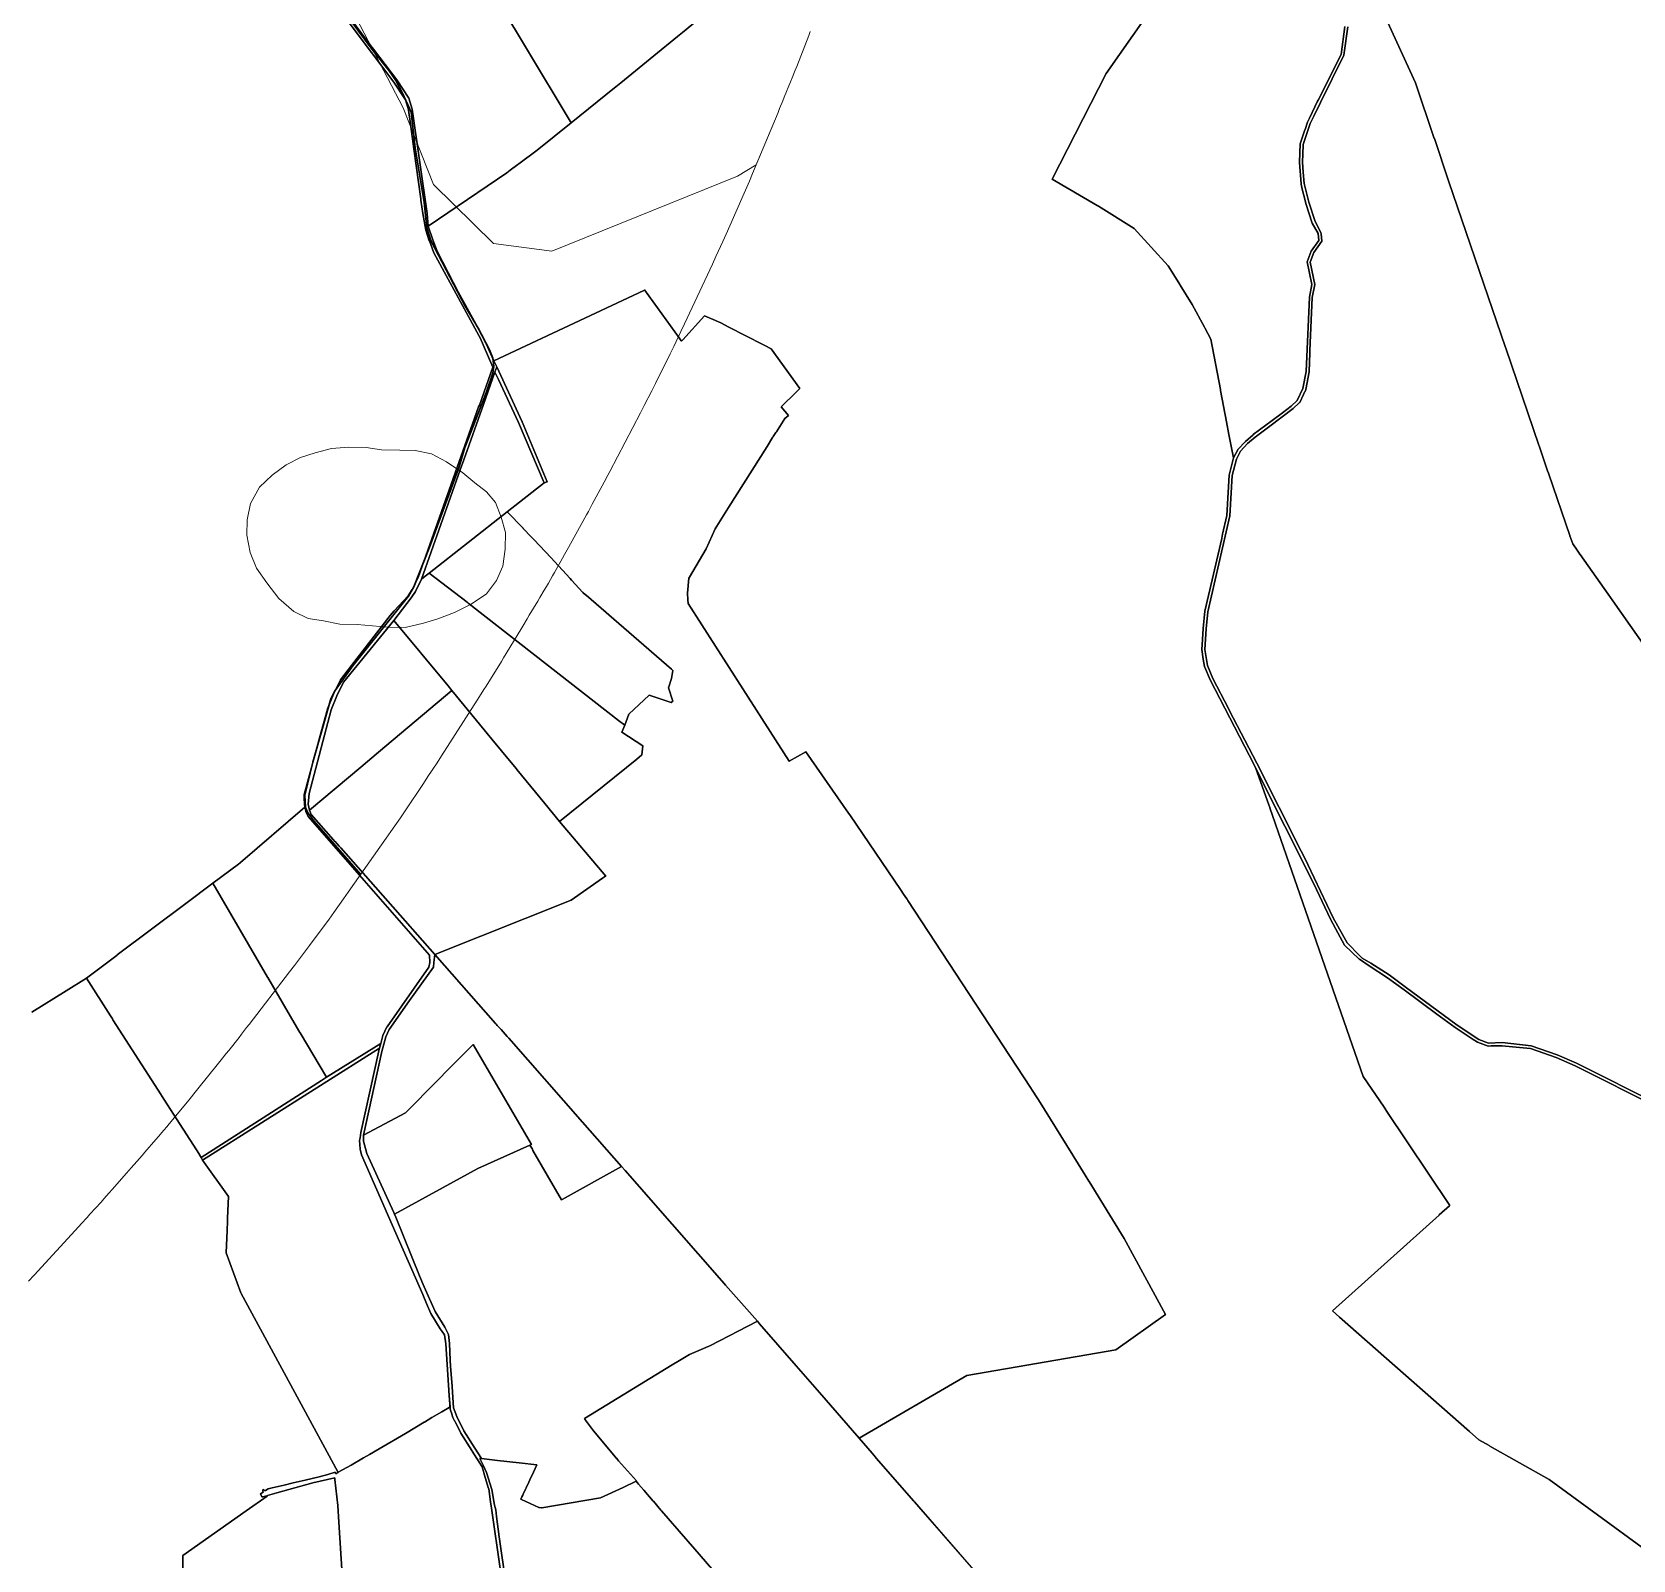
# Model space of a CAD drawing. Header units: metres. Extents: x 3 to 1005126, y 39 to 4383651.
# Drawn here: x 488272 to 490385, y 4358525 to 4360541 of the extents above; entities that cross this region are included whole.
import ezdxf

# ---------------------------------------------------------------- set-up
doc = ezdxf.new("R2010")
doc.units = ezdxf.units.M
doc.header["$MEASUREMENT"] = 0
doc.layers.add('50', color=7, linetype='Continuous', lineweight=9, true_color=0xc9f2cf)
doc.layers.add('Habitats_5_km_Cala_Blava', color=7, linetype='Continuous', lineweight=9, true_color=0xe7f7d0)
doc.layers.add('Carreteras_5_km_Cala_Blava', color=2, linetype='Continuous', lineweight=30)
doc.layers.add('TM_Llucmajor', color=7, linetype='Continuous')

msp = doc.modelspace()

# ---------------------------------------------------------------- linework, layer by layer
at = {"layer": '50'}
msp.add_lwpolyline([(489299, 4360541.9), (489297, 4360536.8), (489281.1, 4360496), (489279.1, 4360491), (489275, 4360480.8), (489273, 4360475.7), (489264.8, 4360455.4), (489262.7, 4360450.4), (489258.6, 4360440.3), (489256.5, 4360435.2), (489223, 4360354.7), (489218.7, 4360344.7), (489210.1, 4360324.6), (489205.8, 4360314.6), (489188.1, 4360274.7), (489183.7, 4360264.8), (489174.6, 4360245), (489170, 4360235.1), (489133, 4360156.1), (489128.4, 4360146.2), (489118.9, 4360126.6), (489114.1, 4360116.8), (489094.7, 4360077.7), (489089.8, 4360068), (489079.9, 4360048.6), (489074.9, 4360038.9), (489034.5, 4359961.6), (489032, 4359956.8), (489026.9, 4359947.2), (489024.3, 4359942.4), (489014, 4359923.2), (489011.4, 4359918.4), (489006.3, 4359908.9), (489003.6, 4359904.1), (488982.6, 4359866), (488980, 4359861.3), (488974.7, 4359851.8), (488972.1, 4359847.1), (488961.4, 4359828.3), (488958.8, 4359823.6), (488953.5, 4359814.3), (488950.9, 4359809.8), (488948, 4359804.9), (488942.4, 4359795.3), (488939.6, 4359790.5), (488928.3, 4359771.7), (488925.5, 4359766.9), (488919.9, 4359757.5), (488917, 4359752.8), (488894.3, 4359715.5), (488891.4, 4359710.8), (488885.7, 4359701.5), (488882.8, 4359696.9), (488871.2, 4359678.3), (488868.3, 4359673.7), (488862.4, 4359664.5), (488859.5, 4359659.9), (488812.5, 4359586.4), (488806.6, 4359577.2), (488794.6, 4359559), (488788.6, 4359549.9), (488764.3, 4359513.7), (488758.2, 4359504.7), (488745.8, 4359486.7), (488739.6, 4359477.8), (488689.4, 4359406.4), (488683.1, 4359397.5), (488670.4, 4359379.8), (488664, 4359371), (488638.1, 4359335.9), (488631.6, 4359327.2), (488618.5, 4359309.7), (488611.9, 4359301.1), (488558.6, 4359232), (488555.3, 4359227.7), (488548.6, 4359219.1), (488545.3, 4359214.8), (488531.8, 4359197.7), (488528.4, 4359193.5), (488521.6, 4359185), (488518.2, 4359180.7), (488490.9, 4359146.8), (488487.5, 4359142.6), (488480.7, 4359134.2), (488477.3, 4359130), (488463.5, 4359113.3), (488460.1, 4359109.2), (488453.2, 4359100.9), (488449.8, 4359096.9), (488446.2, 4359092.6), (488439, 4359084.2), (488435.4, 4359080), (488421.1, 4359063.3), (488417.5, 4359059.2), (488410.3, 4359050.9), (488403, 4359042.6), (488396.9, 4359035.8), (488377.8, 4359014), (488374.1, 4359009.9), (488366.9, 4359001.7), (488363.2, 4358997.6), (488348.6, 4358981.4), (488344.9, 4358977.3), (488337.6, 4358969.3), (488333.9, 4358965.2), (488274.9, 4358901), (488267.4, 4358893.1)], dxfattribs=at)
at = {"layer": 'Carreteras_5_km_Cala_Blava'}
msp.add_line((488880.1, 4360110.9, 64.2), (488881.3, 4360100.2, 64.3), dxfattribs=at)
for points in [[(488610.6, 4360659.2, 65.2), (488619.2, 4360640.8, 65.1), (488662.7, 4360596.8, 64.9), (488720.9, 4360518.1, 65), (488743.4, 4360490.2, 65.2), (488752.2, 4360477.5, 65.3), (488761, 4360460.8, 65.6), (488772.2, 4360435.4, 66), (488777.6, 4360388.5, 66.3), (488789.4, 4360316.6, 66.3), (488793.3, 4360282.8, 65.9), (488798.2, 4360266.2, 65.5), (488843.7, 4360179.6, 63.7), (488860.8, 4360150.7, 63.8), (488875.9, 4360121.9, 64.1), (488880.1, 4360110.9, 64.2)], [(488881.3, 4360100.2, 64.3), (488880.2, 4360091.4, 64.5), (488871.5, 4360065.2, 65), (488843.4, 4359993, 66), (488835.6, 4359967.6, 66.3), (488796.8, 4359861.7, 66.8), (488775.8, 4359809.4, 66.8), (488769.1, 4359796.9, 66.6), (488695.4, 4359705, 65.6), (488672.2, 4359672.6, 65.1), (488666.5, 4359661.6, 64.9), (488642.5, 4359577.9, 63.7), (488632.3, 4359534.3, 63.8), (488633.1, 4359518.1, 63.8), (488636.1, 4359510.9, 63.9), (488644.3, 4359500, 63.8), (488705.8, 4359429.7, 62)]]:
    msp.add_polyline3d(points, dxfattribs=at)
at = {"layer": 'Habitats_5_km_Cala_Blava'}
msp.add_lwpolyline([(489299, 4360541.9), (489297, 4360536.8), (489281.1, 4360496), (489279.1, 4360491), (489275, 4360480.8), (489273, 4360475.7), (489264.8, 4360455.4), (489262.7, 4360450.4), (489258.6, 4360440.3), (489256.5, 4360435.2), (489227.8, 4360366.3), (489203, 4360351.3), (488958, 4360252.3), (488881, 4360262.3), (488802, 4360340.3), (488762, 4360441.3), (488695, 4360569.3)], dxfattribs=at)
msp.add_lwpolyline([(488856.6, 4359946.6), (488871.6, 4359934.8), (488883.9, 4359920.5), (488891, 4359901.3), (488896.9, 4359880.8), (488896.3, 4359859.2), (488893.2, 4359836.4), (488885.1, 4359817.5), (488872, 4359800), (488851.4, 4359786.5), (488829.6, 4359775.6), (488807.8, 4359767.2), (488788.6, 4359761.3), (488764.4, 4359755.5), (488741.5, 4359756), (488721.3, 4359757.8), (488701, 4359759.5), (488678.2, 4359760.1), (488656.7, 4359764.4), (488636.5, 4359767.4), (488617.7, 4359776.8), (488597.8, 4359793.8), (488581.9, 4359814.5), (488568.4, 4359833.9), (488560, 4359854.4), (488555.5, 4359877.4), (488556, 4359897.8), (488560.3, 4359919.3), (488572.3, 4359940.6), (488589.2, 4359956.8), (488607.3, 4359970.3), (488626.5, 4359980), (488645.7, 4359985.9), (488667.4, 4359991.8), (488690.3, 4359993.8), (488713.1, 4359993.2), (488733.4, 4359990.2), (488757.5, 4359989.6), (488777.7, 4359989.2), (488799.2, 4359984.8), (488819.2, 4359974.2), (488840.5, 4359959.7)], close=True, dxfattribs=at)
at = {"layer": 'TM_Llucmajor', "linetype": 'Continuous', "flags": 128}
for points in [[(488823.6, 4360687.8), (488718.9, 4360861.9), (488748.1, 4360868.8), (488883.1, 4360917.9), (488924.7, 4360931.8), (489150.3, 4360556.8), (489130.3, 4360540.6), (489123.8, 4360535.3), (489092.5, 4360509.8), (489049, 4360474.4), (489042.6, 4360469.2), (489040.6, 4360467.6), (488983.6, 4360421.6), (488923.4, 4360521.8), (488893.5, 4360571.5), (488878.3, 4360596.8), (488823.6, 4360687.8)], [(488883.9, 4359233.2), (488803.5, 4359324.4), (488983.6, 4359395.7), (489025.1, 4359424.9), (489027.6, 4359426.6), (489029.1, 4359427.7), (488968.3, 4359499.7), (489070.2, 4359582.1), (489076.8, 4359587.5), (489078.2, 4359599.6), (489050.4, 4359617.4), (489054.4, 4359626.6), (489059.6, 4359641.4), (489086.6, 4359666.2), (489115.6, 4359656.8), (489117.7, 4359658.4), (489112, 4359675.9), (489115.8, 4359688.4), (489117.9, 4359698.8), (489115.9, 4359700.6), (489003.3, 4359798.1), (489002.4, 4359798.9), (488999, 4359801.8), (488984.1, 4359818.1), (488982.1, 4359820.3), (488956.8, 4359848.2), (488934.5, 4359871.4), (488934, 4359872), (488929.5, 4359876.6), (488929.1, 4359877.1), (488922, 4359884.3), (488920.4, 4359886.1), (488920, 4359886.5), (488899.2, 4359908.1), (488948.1, 4359946.4), (488951.8, 4359947.8), (488918.7, 4360027.2), (488885.5, 4360099.6), (488881.7, 4360107.5), (489079.3, 4360200.5), (489080.4, 4360201.1), (489125.9, 4360137.9), (489128.9, 4360133.9), (489129.2, 4360133.4), (489130.7, 4360135), (489159.5, 4360166.9), (489165.5, 4360164.3), (489167.7, 4360163.3), (489180.9, 4360157.5), (489191.7, 4360152), (489236.6, 4360129), (489238, 4360128.3), (489247.4, 4360123.5), (489285.4, 4360071), (489280.9, 4360066.6), (489260.7, 4360047), (489270.5, 4360035.3), (489265.3, 4360031.2), (489254.3, 4360013.9), (489253.9, 4360013.3), (489253.5, 4360012.8), (489250.1, 4360007.5), (489249.7, 4360006.9), (489249.4, 4360006.4), (489242, 4359994.5), (489191.2, 4359913.8), (489173.7, 4359885.9), (489161.6, 4359859.6), (489139.5, 4359821.9), (489138.8, 4359820.7), (489136.9, 4359801), (489137.5, 4359792.1), (489137.8, 4359787.4), (489209.9, 4359674.9), (489271.3, 4359579.3), (489293.4, 4359591.5), (489349.6, 4359510.5), (489351.1, 4359508.3), (489419.1, 4359408.7), (489419.9, 4359407.5), (489421.4, 4359405.2), (489425.1, 4359399.6), (489426.7, 4359397.2), (489427.7, 4359395.6), (489589.6, 4359148.5), (489590.4, 4359147.3), (489590.9, 4359146.6), (489599.3, 4359133.8), (489600.1, 4359132.5), (489645.4, 4359059.5), (489646, 4359058.4), (489646.8, 4359057.2), (489661.6, 4359033.2), (489666.7, 4359025), (489666.9, 4359024.7), (489713.4, 4358949.6), (489768, 4358849.2), (489702.4, 4358802.4), (489505.7, 4358768.9), (489363.4, 4358686), (489311.1, 4358746.1), (489280.3, 4358781.4), (489231.9, 4358837), (489229.2, 4358840.2), (489187.3, 4358887.9), (489185.6, 4358889.9), (489116.6, 4358968.5), (489054.7, 4359039), (489050, 4359044.4), (488998.5, 4359103), (488901.2, 4359213.7), (488899.1, 4359216), (488891.1, 4359225.1), (488886.1, 4359230.7), (488884.6, 4359232.4), (488883.9, 4359233.2)], [(488786, 4359819.4), (488837.2, 4359963.5), (488842, 4359977), (488867.8, 4360049.8), (488883, 4360092.5), (488887.6, 4360082.9), (488914.2, 4360026.3), (488948.1, 4359946.4), (488899.2, 4359908.1), (488796.3, 4359827.5), (488790.8, 4359823.2), (488786, 4359819.4)], [(488887.6, 4360082.9), (488883, 4360092.5), (488885.5, 4360099.6), (488918.7, 4360027.2), (488951.8, 4359947.8), (488948.1, 4359946.4), (488914.2, 4360026.3), (488887.6, 4360082.9)], [(488846.1, 4359789), (488796.3, 4359827.5), (488899.2, 4359908.1), (488920, 4359886.5), (488920.4, 4359886.1), (488922, 4359884.3), (488929.1, 4359877.1), (488929.5, 4359876.6), (488934, 4359872), (488934.5, 4359871.4), (488956.8, 4359848.2), (488982.1, 4359820.3), (488984.1, 4359818.1), (488999, 4359801.8), (489002.4, 4359798.9), (489003.3, 4359798.1), (489115.9, 4359700.6), (489117.9, 4359698.8), (489115.8, 4359688.4), (489112, 4359675.9), (489117.7, 4359658.4), (489115.6, 4359656.8), (489086.6, 4359666.2), (489059.6, 4359641.4), (489054.4, 4359626.6), (489046.2, 4359633.1), (488853.4, 4359783.3), (488853.1, 4359783.5), (488852.8, 4359783.7), (488847.6, 4359787.8), (488847.3, 4359788.1), (488846.1, 4359789)], [(488821.1, 4359678.6), (488749.4, 4359765.1), (488772.6, 4359794.6), (488778.1, 4359803.2), (488786, 4359819.4), (488790.8, 4359823.2), (488796.3, 4359827.5), (488846.1, 4359789), (488847.3, 4359788.1), (488847.6, 4359787.8), (488852.8, 4359783.7), (488853.1, 4359783.5), (488853.4, 4359783.3), (489046.2, 4359633.1), (489054.4, 4359626.6), (489050.4, 4359617.4), (489078.2, 4359599.6), (489076.8, 4359587.5), (489070.2, 4359582.1), (488968.3, 4359499.7), (488948.8, 4359523.4), (488911.8, 4359568.4), (488911.2, 4359569.1), (488904.4, 4359577.4), (488878.8, 4359608.5), (488826.2, 4359672.4), (488826.1, 4359672.6), (488821.1, 4359678.6)], [(488638.2, 4359514.5), (488636.6, 4359522.5), (488638, 4359536.8), (488666.8, 4359646.9), (488674.2, 4359665.5), (488683.2, 4359683.4), (488749.4, 4359765.1), (488821.1, 4359678.6), (488826.1, 4359672.6), (488826.2, 4359672.4), (488729.4, 4359591.1), (488706.1, 4359571.5), (488638.2, 4359514.5)], [(488640.6, 4359508.9), (488638.2, 4359514.5), (488706.1, 4359571.5), (488729.4, 4359591.1), (488826.2, 4359672.4), (488878.8, 4359608.5), (488904.4, 4359577.4), (488911.2, 4359569.1), (488911.8, 4359568.4), (488948.8, 4359523.4), (488968.3, 4359499.7), (489029.1, 4359427.7), (489027.6, 4359426.6), (489025.1, 4359424.9), (488983.6, 4359395.7), (488803.5, 4359324.4), (488679.6, 4359464.8), (488677.5, 4359467.1), (488677.3, 4359467.3), (488674.6, 4359470.4), (488674.4, 4359470.6), (488672.1, 4359473.2), (488671.9, 4359473.4), (488669.7, 4359475.9), (488640.6, 4359508.9)], [(488583, 4359294.2), (488510.9, 4359418.4), (488544.4, 4359443.3), (488546.6, 4359445), (488547.1, 4359445.4), (488632.1, 4359518.5), (488633.3, 4359513.1), (488633.4, 4359513), (488636.3, 4359506.2), (488796.8, 4359323.4), (488797.1, 4359313.8), (488795.7, 4359307.6), (488795.7, 4359307.5), (488740.6, 4359228.9), (488740.5, 4359228.8), (488735.1, 4359217.4), (488735, 4359217.1), (488732.2, 4359206.7), (488660.8, 4359162.3), (488626, 4359220.7), (488625.7, 4359221.2), (488621.1, 4359228.7), (488620.9, 4359228.9), (488583.3, 4359293.7), (488583, 4359294.2)], [(488375.6, 4359243.3), (488343.9, 4359292.8), (488384.4, 4359323.5), (488384.6, 4359323.6), (488474.9, 4359391.4), (488510.9, 4359418.4), (488583, 4359294.2), (488583.3, 4359293.7), (488620.9, 4359228.9), (488621.1, 4359228.7), (488625.7, 4359221.2), (488626, 4359220.7), (488660.8, 4359162.3), (488653.9, 4359157.9), (488495.3, 4359056.4), (488493, 4359060), (488492.9, 4359060.1), (488458.6, 4359113.7), (488442.8, 4359138.3), (488442.4, 4359138.9), (488442.4, 4359139), (488378.9, 4359238), (488378.3, 4359239.1), (488378.2, 4359239.2), (488375.6, 4359243.3)], [(488709.3, 4359085.7), (488733.9, 4359196.3), (488738.9, 4359215.6), (488743.6, 4359225.4), (488770.4, 4359263.3), (488801.8, 4359307.6), (488802.3, 4359313.5), (488803.5, 4359324.4), (488883.9, 4359233.2), (488884.6, 4359232.4), (488886.1, 4359230.7), (488891.1, 4359225.1), (488899.1, 4359216), (488901.2, 4359213.7), (488998.5, 4359103), (489050, 4359044.4), (488971.6, 4359000.8), (488970.6, 4359000.3), (488933, 4359065.7), (488932.3, 4359067.2), (488929, 4359072.4), (488931.4, 4359073.5), (488854.2, 4359205.5), (488830.1, 4359181.2), (488828.9, 4359180), (488772.1, 4359122.3), (488765, 4359115.1), (488709.3, 4359085.7)], [(488496.9, 4359052.7), (488495.3, 4359056.4), (488653.9, 4359157.9), (488660.8, 4359162.3), (488732.2, 4359206.7), (488730.7, 4359200.7), (488496.9, 4359052.7)], [(488822.4, 4358726.4), (488812.7, 4358720.8), (488799.8, 4358713.1), (488790.2, 4358707.1), (488789.7, 4358707), (488764.8, 4358692.3), (488730.3, 4358672.1), (488717.3, 4358664.5), (488709.4, 4358659.9), (488693.3, 4358650.4), (488676.2, 4358641), (488675.9, 4358641.5), (488675.7, 4358641.8), (488548.2, 4358876.7), (488547.8, 4358877.8), (488528.2, 4358930.7), (488529.4, 4358960.1), (488529.9, 4358972.2), (488530, 4358972.9), (488530.1, 4358976.1), (488531.3, 4359005), (488496.9, 4359052.7), (488730.7, 4359200.7), (488729.8, 4359197.4), (488729.7, 4359197.2), (488706, 4359089.5), (488704.9, 4359082.1), (488704.4, 4359078.6), (488704.7, 4359073.4), (488705.1, 4359067.4), (488706.8, 4359059.8), (488747.3, 4358967.7), (488787.8, 4358875.6), (488792.8, 4358863.9), (488798.5, 4358850.3), (488810.8, 4358830.5), (488813.2, 4358826.8), (488816.2, 4358822.2), (488818.3, 4358810.3), (488822.5, 4358742.1), (488823.8, 4358727.3), (488822.4, 4358726.4)], [(488709.4, 4359077.7), (488709.3, 4359085.7), (488765, 4359115.1), (488772.1, 4359122.3), (488828.9, 4359180), (488830.1, 4359181.2), (488854.2, 4359205.5), (488931.4, 4359073.5), (488929, 4359072.4), (488860.3, 4359041.9), (488750.6, 4358981.4), (488749.4, 4358983.9), (488713.7, 4359061.8), (488712, 4359068.2), (488709.4, 4359077.7)], [(489069.1, 4358629.4), (489052.1, 4358621), (489022.3, 4358607.2), (488944.9, 4358594.2), (488944.6, 4358594.2), (488941.2, 4358594.6), (488940.9, 4358594.7), (488918, 4358605.1), (488917.1, 4358605.5), (488918.5, 4358608.5), (488919.7, 4358610.9), (488920.2, 4358612.2), (488927.7, 4358628.1), (488930.4, 4358634), (488931.9, 4358637.2), (488933.7, 4358641.2), (488938.2, 4358650.9), (488914.9, 4358653.5), (488886.4, 4358656.6), (488865.1, 4358659), (488856.5, 4358672.7), (488842.1, 4358695.6), (488832.7, 4358714.7), (488828.4, 4358726), (488826.3, 4358753.9), (488826.3, 4358754.8), (488824.4, 4358780.6), (488823.7, 4358789.1), (488823, 4358810.8), (488821.6, 4358822.9), (488816.9, 4358832.6), (488804, 4358853.2), (488791.2, 4358881.6), (488786.7, 4358892.7), (488786.2, 4358893.9), (488783.6, 4358900.3), (488752.3, 4358977.6), (488750.6, 4358981.4), (488860.3, 4359041.9), (488929, 4359072.4), (488932.3, 4359067.2), (488933, 4359065.7), (488970.6, 4359000.3), (488971.6, 4359000.8), (489050, 4359044.4), (489054.7, 4359039), (489116.6, 4358968.5), (489185.6, 4358889.9), (489187.3, 4358887.9), (489229.2, 4358840.2), (489166.6, 4358807.9), (489164.1, 4358806.9), (489139.9, 4358796.6), (489126.4, 4358788.4), (489116.9, 4358782.6), (489001.1, 4358711.9), (489002.1, 4358710.5), (489002.6, 4358709.8), (489011.5, 4358697.5), (489012.8, 4358695.8), (489042.1, 4358660.8), (489042.2, 4358660.7), (489043.7, 4358659), (489044.5, 4358658), (489044.6, 4358657.9), (489046.1, 4358656.2), (489069.7, 4358629.6), (489069.1, 4358629.4)]]:
    msp.add_lwpolyline(points, close=True, dxfattribs=at)
for points in [[(489774.5, 4360608.1), (489689.5, 4360486.7), (489618.3, 4360347.3), (489677.7, 4360312.5), (489678.2, 4360312.2), (489678.9, 4360311.9), (489679.3, 4360311.6), (489726.6, 4360281.9), (489771.1, 4360233), (489774.2, 4360228.1), (489786.6, 4360208.1), (489787, 4360207.5), (489803, 4360181.8), (489819.3, 4360151.7), (489819.7, 4360151), (489827.8, 4360136.2), (489840.2, 4360069.5), (489840.5, 4360068.3), (489848.1, 4360027.1), (489851.5, 4360010.3), (489857.7, 4359979.3), (489851.6, 4359956.7), (489848.6, 4359903.4), (489843.1, 4359878.7), (489842, 4359873.4), (489841.9, 4359873.1), (489819.7, 4359777), (489817.5, 4359754.4), (489816.5, 4359739.9), (489815.6, 4359726.6), (489817.7, 4359713.8), (489819.3, 4359704.4), (489826.8, 4359686.8), (489884.6, 4359574.6), (489887.1, 4359569.6), (489904.1, 4359521.7), (489905.4, 4359518.1), (489905.6, 4359517.7), (490028.7, 4359163.4), (490056.1, 4359122.6), (490058.3, 4359119.4), (490058.9, 4359118.4), (490142.9, 4358993), (490142.6, 4358992.7), (490129.1, 4358980.6), (490128.7, 4358980.2), (489988, 4358854.1), (489997.6, 4358845.7), (490169, 4358694.7), (490181.2, 4358683.9), (490194.8, 4358676.2), (490195.9, 4358675.6), (490274, 4358631.7), (490401.5, 4358538.1)], [(490004.4, 4360548.8), (489999.4, 4360511.8), (489999.4, 4360511.7), (489969.1, 4360451.4), (489968.5, 4360450.3), (489957.7, 4360427.5), (489955.2, 4360422.2), (489952, 4360412.9), (489951.8, 4360412.5), (489945.4, 4360393.8), (489944.4, 4360369.7), (489944.4, 4360369.4), (489946.6, 4360340.9), (489946.6, 4360340.8), (489948.3, 4360334.1), (489950, 4360327.3), (489953, 4360315.4), (489953.1, 4360315.1), (489961.3, 4360289.3), (489969.2, 4360275.5), (489969.2, 4360275.4), (489970, 4360266.2), (489959.9, 4360252.1), (489954.6, 4360238.1), (489960.9, 4360208.1), (489957.6, 4360191.4), (489957.6, 4360191.3), (489953.2, 4360093.4), (489949.1, 4360070.9), (489941.6, 4360055.1), (489933.6, 4360047.9), (489933.5, 4360047.7), (489922.1, 4360039.1), (489908.4, 4360028.9), (489883.6, 4360010.2), (489883.4, 4360010), (489873.2, 4360001.2), (489863.6, 4359990.9), (489863.5, 4359990.9), (489857.7, 4359979.3), (489851.5, 4360010.3), (489848.1, 4360027.1), (489840.5, 4360068.3), (489840.2, 4360069.5), (489827.8, 4360136.2), (489819.7, 4360151), (489819.3, 4360151.7), (489803, 4360181.8), (489787, 4360207.5), (489786.6, 4360208.1), (489774.2, 4360228.1), (489771.1, 4360233), (489726.6, 4360281.9), (489679.3, 4360311.6), (489678.9, 4360311.9), (489678.2, 4360312.2), (489677.7, 4360312.5), (489677.7, 4360312.5), (489618.3, 4360347.3), (489689.5, 4360486.7), (489774.5, 4360608.1)], [(488662.4, 4360591.1), (488749.5, 4360475.1), (488765, 4360451.9), (488765.1, 4360451.8), (488765.2, 4360451.2), (488765.5, 4360450.4), (488768.9, 4360438.5), (488768.9, 4360438.4), (488771.4, 4360420.1), (488771.8, 4360416.9), (488776, 4360387.2), (488785.1, 4360321.4), (488785.3, 4360319.7), (488787.8, 4360301.8), (488791.6, 4360280.1), (488796.3, 4360266), (488796.4, 4360265.9), (488802.2, 4360250), (488864.3, 4360136.2), (488865.4, 4360133.6), (488865.6, 4360133.2), (488867.5, 4360128.8), (488880.2, 4360099.3), (488862.4, 4360049.2), (488861.4, 4360046.6), (488781.5, 4359821.4), (488781.5, 4359821.4), (488773.8, 4359805.7), (488773.8, 4359805.7), (488768.5, 4359797.5), (488750.2, 4359777.5), (488744.6, 4359771.4), (488716.2, 4359734.6), (488689.4, 4359699.7), (488679.2, 4359686.5), (488669.8, 4359667.7), (488662, 4359648.2), (488662, 4359648.1), (488653.8, 4359618), (488631.2, 4359535.1), (488631.3, 4359530.9), (488631.5, 4359522.3), (488632.1, 4359518.5), (488547.1, 4359445.4), (488546.6, 4359445), (488544.4, 4359443.3), (488510.9, 4359418.4), (488474.9, 4359391.4), (488384.6, 4359323.6), (488384.4, 4359323.5), (488343.9, 4359292.8), (488317.2, 4359276.1), (488271.9, 4359247.9)], [(488902.1, 4358428.4), (488878.3, 4358593.5), (488877.1, 4358602.1), (488874.7, 4358619.2), (488874.6, 4358619.7), (488870.1, 4358634), (488865.9, 4358648.1), (488853, 4358669), (488852.4, 4358669.9), (488838.1, 4358692.4), (488837.9, 4358692.7), (488832.5, 4358703.4), (488827.5, 4358713.3), (488826.2, 4358717.5), (488826, 4358718), (488824.5, 4358723.1), (488824, 4358724.5), (488824, 4358724.8), (488822.5, 4358742.1), (488818.3, 4358810.3), (488816.2, 4358822.2), (488813.2, 4358826.8), (488810.8, 4358830.5), (488798.5, 4358850.3), (488792.8, 4358863.9), (488787.8, 4358875.6), (488747.3, 4358967.7), (488706.8, 4359059.8), (488705.1, 4359067.4), (488704.7, 4359073.4), (488704.4, 4359078.6), (488704.9, 4359082.1), (488706, 4359089.5), (488729.7, 4359197.2), (488729.8, 4359197.4), (488730.7, 4359200.7), (488732.2, 4359206.7), (488735, 4359217.1), (488735.1, 4359217.4), (488740.5, 4359228.8), (488740.6, 4359228.9), (488795.7, 4359307.5), (488795.7, 4359307.6), (488797.1, 4359313.8), (488796.8, 4359323.4), (488636.3, 4359506.2), (488633.4, 4359513), (488633.3, 4359513.1), (488632.1, 4359518.5), (488631.5, 4359522.3), (488631.3, 4359530.9), (488631.2, 4359535.1), (488653.8, 4359618), (488662, 4359648.1), (488662, 4359648.2), (488669.8, 4359667.7), (488679.2, 4359686.5), (488689.4, 4359699.7), (488716.2, 4359734.6), (488744.6, 4359771.4), (488750.2, 4359777.5), (488768.5, 4359797.5), (488773.8, 4359805.7), (488773.8, 4359805.7), (488781.5, 4359821.4), (488781.5, 4359821.4), (488861.4, 4360046.6), (488862.4, 4360049.2), (488880.2, 4360099.3), (488867.5, 4360128.8), (488865.6, 4360133.2), (488865.4, 4360133.6), (488864.3, 4360136.2), (488802.2, 4360250), (488796.4, 4360265.9), (488796.3, 4360266), (488791.6, 4360280.1), (488787.8, 4360301.8), (488785.3, 4360319.7), (488785.1, 4360321.4), (488776, 4360387.2), (488771.8, 4360416.9), (488771.4, 4360420.1), (488768.9, 4360438.4), (488768.9, 4360438.5), (488765.5, 4360450.4), (488765.2, 4360451.2), (488765.1, 4360451.8), (488765, 4360451.9), (488749.5, 4360475.1), (488662.4, 4360591.1)], [(490046.4, 4360586.9), (490097.7, 4360474.3), (490122.5, 4360401), (490122.6, 4360400.7), (490141.3, 4360345.2), (490141.4, 4360344.8), (490216.6, 4360125), (490216.7, 4360124.7), (490216.8, 4360124.4), (490260.6, 4359996.1), (490260.8, 4359995.5), (490272.5, 4359961.1), (490272.6, 4359960.8), (490273.6, 4359957.9), (490301.4, 4359876.9), (490301.4, 4359876.7), (490305.3, 4359866.1), (490311.2, 4359857.5), (490314.6, 4359852.6), (490315.1, 4359852), (490351.9, 4359799.5), (490357.9, 4359791), (490423.4, 4359697.7)], [(490423.4, 4359697.7), (490357.9, 4359791), (490351.9, 4359799.5), (490315.1, 4359852), (490314.6, 4359852.6), (490311.2, 4359857.5), (490305.3, 4359866.1), (490301.4, 4359876.7), (490301.4, 4359876.9), (490273.6, 4359957.9), (490272.6, 4359960.8), (490272.5, 4359961.1), (490260.8, 4359995.5), (490260.6, 4359996.1), (490216.8, 4360124.4), (490216.7, 4360124.7), (490216.6, 4360125), (490141.4, 4360344.8), (490141.3, 4360345.2), (490122.6, 4360400.7), (490122.5, 4360401), (490097.7, 4360474.3), (490046.4, 4360586.9)], [(488681.9, 4360573.1), (488719.4, 4360523), (488722.6, 4360518.7), (488753.5, 4360478.1), (488769.4, 4360454), (488773.7, 4360439.7), (488793.5, 4360301.8), (488794.9, 4360285), (488801.1, 4360267.1), (488806.7, 4360252), (488828.2, 4360210.5), (488833.6, 4360200.2), (488834.5, 4360198.6), (488867.5, 4360138.8), (488881.7, 4360107.5), (488885.5, 4360099.6), (488883, 4360092.5), (488867.8, 4360049.8), (488842, 4359977), (488837.2, 4359963.5), (488786, 4359819.4), (488778.1, 4359803.2), (488772.6, 4359794.6), (488749.4, 4359765.1), (488683.2, 4359683.4), (488674.2, 4359665.5), (488666.8, 4359646.9), (488638, 4359536.8), (488636.6, 4359522.5), (488638.2, 4359514.5), (488640.6, 4359508.9), (488669.7, 4359475.9), (488671.9, 4359473.4), (488672.1, 4359473.2), (488674.4, 4359470.6), (488674.6, 4359470.4), (488677.3, 4359467.3), (488677.5, 4359467.1), (488679.6, 4359464.8), (488803.5, 4359324.4), (488802.3, 4359313.5), (488801.8, 4359307.6), (488770.4, 4359263.3), (488743.6, 4359225.4), (488738.9, 4359215.6), (488733.9, 4359196.3), (488709.3, 4359085.7), (488709.4, 4359077.7), (488712, 4359068.2), (488713.7, 4359061.8), (488749.4, 4358983.9), (488750.6, 4358981.4), (488752.3, 4358977.6), (488783.6, 4358900.3), (488786.2, 4358893.9), (488786.7, 4358892.7), (488791.2, 4358881.6), (488804, 4358853.2), (488816.9, 4358832.6), (488821.6, 4358822.9), (488823, 4358810.8), (488823.7, 4358789.1), (488824.4, 4358780.6), (488826.3, 4358754.8), (488826.3, 4358753.9), (488828.4, 4358726), (488832.7, 4358714.7), (488842.1, 4358695.6), (488856.5, 4358672.7), (488865.1, 4358659), (488863.1, 4358659.2), (488867.6, 4358650.6), (488871.6, 4358640.7), (488878.7, 4358618.4), (488882.5, 4358597.5), (488884, 4358591.4), (488885.1, 4358582.6), (488888.7, 4358555.9), (488891.9, 4358531.4), (488895.8, 4358504.3)], [(488893.5, 4360571.5), (488923.4, 4360521.8), (488983.6, 4360421.6), (488938.5, 4360385.3), (488914.4, 4360367.3), (488913.3, 4360366.5), (488903.2, 4360359), (488898.6, 4360355.6), (488794.9, 4360285), (488793.5, 4360301.8), (488773.7, 4360439.7), (488769.4, 4360454), (488753.5, 4360478.1), (488722.6, 4360518.7), (488719.4, 4360523), (488681.9, 4360573.1)], [(489560.4, 4358460.1), (489442.4, 4358595.4), (489436.7, 4358601.9), (489435.7, 4358603.1), (489386.2, 4358659.8), (489385.2, 4358661), (489380.7, 4358666.2), (489363.4, 4358686), (489505.7, 4358768.9), (489702.4, 4358802.4), (489768, 4358849.2), (489713.4, 4358949.6), (489666.9, 4359024.7), (489666.7, 4359025), (489661.6, 4359033.2), (489646.8, 4359057.2), (489646, 4359058.4), (489645.4, 4359059.5), (489600.1, 4359132.5), (489599.3, 4359133.8), (489590.9, 4359146.6), (489590.4, 4359147.3), (489589.6, 4359148.5), (489427.7, 4359395.6), (489426.7, 4359397.2), (489425.1, 4359399.6), (489421.4, 4359405.2), (489419.9, 4359407.5), (489419.1, 4359408.7), (489351.1, 4359508.3), (489349.6, 4359510.5), (489293.4, 4359591.5), (489271.3, 4359579.3), (489209.9, 4359674.9), (489137.8, 4359787.4), (489137.5, 4359792.1), (489136.9, 4359801), (489138.8, 4359820.7), (489139.5, 4359821.9), (489161.6, 4359859.6), (489173.7, 4359885.9), (489191.2, 4359913.8), (489242, 4359994.5), (489249.4, 4360006.4), (489249.7, 4360006.9), (489250.1, 4360007.5), (489253.5, 4360012.8), (489253.9, 4360013.3), (489254.3, 4360013.9), (489265.3, 4360031.2), (489270.5, 4360035.3), (489260.7, 4360047), (489280.9, 4360066.6), (489285.4, 4360071), (489247.4, 4360123.5), (489238, 4360128.3), (489236.6, 4360129), (489191.7, 4360152), (489180.9, 4360157.5), (489167.7, 4360163.3), (489165.5, 4360164.3), (489159.5, 4360166.9), (489130.7, 4360135), (489129.2, 4360133.4), (489128.9, 4360133.9), (489125.9, 4360137.9), (489080.4, 4360201.1), (489079.3, 4360200.5), (488881.7, 4360107.5), (488867.5, 4360138.8), (488834.5, 4360198.6), (488833.6, 4360200.2), (488828.2, 4360210.5), (488806.7, 4360252), (488801.1, 4360267.1), (488801.1, 4360267.1), (488794.9, 4360285), (488898.6, 4360355.6), (488903.2, 4360359), (488913.3, 4360366.5), (488914.4, 4360367.3), (488938.5, 4360385.3), (488983.6, 4360421.6), (489040.6, 4360467.6), (489042.6, 4360469.2), (489049, 4360474.4), (489092.5, 4360509.8), (489123.8, 4360535.3), (489130.3, 4360540.6), (489150.3, 4360556.8)], [(490418.8, 4359121.7), (490308.5, 4359177.3), (490283.1, 4359188.2), (490249.5, 4359200), (490235.1, 4359201.5), (490211.9, 4359203.8), (490198.2, 4359203.6), (490197.5, 4359203.6), (490193.4, 4359203.4), (490179.3, 4359208.3), (490173.8, 4359212), (490150.2, 4359227.9), (490126, 4359245.6), (490082.5, 4359277.4), (490060.8, 4359293.4), (490036.7, 4359309.4), (490023.6, 4359318.1), (490023.4, 4359318.2), (490004.1, 4359336.3), (489995.2, 4359352.7), (489985.6, 4359370.8), (489963.6, 4359417.3), (489963.5, 4359417.5), (489887.1, 4359569.6), (489887.1, 4359569.6), (489884.6, 4359574.6), (489826.8, 4359686.8), (489819.3, 4359704.4), (489817.7, 4359713.8), (489815.6, 4359726.6), (489816.5, 4359739.9), (489817.5, 4359754.4), (489819.7, 4359777), (489841.9, 4359873.1), (489842, 4359873.4), (489843.1, 4359878.7), (489848.6, 4359903.4), (489851.6, 4359956.7), (489857.7, 4359979.3), (489863.5, 4359990.9), (489863.6, 4359990.9), (489873.2, 4360001.2), (489883.4, 4360010), (489883.6, 4360010.2), (489908.4, 4360028.9), (489922.1, 4360039.1), (489933.5, 4360047.7), (489933.6, 4360047.9), (489941.6, 4360055.1), (489949.1, 4360070.9), (489953.2, 4360093.4), (489957.6, 4360191.3), (489957.6, 4360191.4), (489960.9, 4360208.1), (489954.6, 4360238.1), (489959.9, 4360252.1), (489970, 4360266.2), (489969.2, 4360275.4), (489969.2, 4360275.5), (489961.3, 4360289.3), (489953.1, 4360315.1), (489953, 4360315.4), (489950, 4360327.3), (489948.3, 4360334.1), (489946.6, 4360340.8), (489946.6, 4360340.9), (489944.4, 4360369.4), (489944.4, 4360369.7), (489945.4, 4360393.8), (489951.8, 4360412.5), (489952, 4360412.9), (489955.2, 4360422.2), (489957.7, 4360427.5), (489968.5, 4360450.3), (489969.1, 4360451.4), (489999.4, 4360511.7), (489999.4, 4360511.8), (490004.4, 4360548.8)], [(490420.6, 4359125.4), (490310.3, 4359181), (490284.6, 4359192), (490250.4, 4359203.9), (490212, 4359207.9), (490194, 4359207.4), (490181.1, 4359211.9), (490152.5, 4359231.1), (490084.2, 4359281.6), (490063.1, 4359297.3), (490038.9, 4359312.8), (490027.4, 4359319.3), (490023.9, 4359322.9), (490007.7, 4359339.4), (489989.1, 4359372.6), (489955.8, 4359442.9), (489955.6, 4359443.3), (489946.8, 4359460.7), (489888.1, 4359576.5), (489851.9, 4359646.5), (489851.9, 4359646.5), (489850.8, 4359648.6), (489830.3, 4359688.4), (489823.3, 4359705.6), (489819.9, 4359726.7), (489821.3, 4359753.9), (489823.6, 4359776.4), (489852.6, 4359902.9), (489855.6, 4359956.2), (489861.5, 4359977.9), (489866.8, 4359988.5), (489876.1, 4359998.4), (489886, 4360006.9), (489905.3, 4360021.5), (489936.2, 4360044.6), (489944.3, 4360052), (489945, 4360052.7), (489949.9, 4360062.9), (489951.4, 4360066.1), (489951.9, 4360067.2), (489953, 4360069.7), (489957.2, 4360093), (489958.3, 4360118.1), (489958.3, 4360119.3), (489958.4, 4360121), (489961.5, 4360190.9), (489965, 4360208.1), (489958.7, 4360237.8), (489963.4, 4360250.3), (489973.9, 4360265.2), (489973.1, 4360274.9), (489972.9, 4360276.8), (489965.1, 4360291.2), (489957, 4360316.7), (489950.7, 4360341.4), (489949.6, 4360356.3), (489948.7, 4360369.6), (489949.3, 4360392), (489949.3, 4360393), (489958.7, 4360420.7), (489963.3, 4360430.1), (489972.2, 4360448.5), (490003.2, 4360510.6), (490008.3, 4360548)], [(490008.3, 4360548), (490003.2, 4360510.6), (489972.2, 4360448.5), (489963.3, 4360430.1), (489958.7, 4360420.7), (489949.3, 4360393), (489949.3, 4360392), (489948.7, 4360369.6), (489949.6, 4360356.3), (489950.7, 4360341.4), (489957, 4360316.7), (489965.1, 4360291.2), (489972.9, 4360276.8), (489973.1, 4360274.9), (489973.9, 4360265.2), (489963.4, 4360250.3), (489958.7, 4360237.8), (489965, 4360208.1), (489961.5, 4360190.9), (489958.4, 4360121), (489958.3, 4360119.3), (489958.3, 4360118.1), (489957.2, 4360093), (489953, 4360069.7), (489951.9, 4360067.2), (489951.4, 4360066.1), (489949.9, 4360062.9), (489945, 4360052.7), (489944.3, 4360052), (489936.2, 4360044.6), (489905.3, 4360021.5), (489886, 4360006.9), (489876.1, 4359998.4), (489866.8, 4359988.5), (489861.5, 4359977.9), (489855.6, 4359956.2), (489852.6, 4359902.9), (489823.6, 4359776.4), (489821.3, 4359753.9), (489819.9, 4359726.7), (489823.3, 4359705.6), (489830.3, 4359688.4), (489850.8, 4359648.6), (489851.9, 4359646.5), (489888.1, 4359576.5), (489946.8, 4359460.7), (489955.6, 4359443.3), (489955.8, 4359442.9), (489989.1, 4359372.6), (490007.7, 4359339.4), (490023.9, 4359322.9), (490027.4, 4359319.3), (490038.9, 4359312.8), (490063.1, 4359297.3), (490084.2, 4359281.6), (490152.5, 4359231.1), (490181.1, 4359211.9), (490194, 4359207.4), (490212, 4359207.9), (490250.4, 4359203.9), (490284.6, 4359192), (490310.3, 4359181), (490420.6, 4359125.4)], [(490401.5, 4358538.1), (490274, 4358631.7), (490195.9, 4358675.6), (490194.8, 4358676.2), (490181.2, 4358683.9), (490169, 4358694.7), (489997.6, 4358845.7), (489988, 4358854.1), (490128.7, 4358980.2), (490129.1, 4358980.6), (490142.6, 4358992.7), (490142.9, 4358993), (490058.9, 4359118.4), (490058.3, 4359119.4), (490056.1, 4359122.6), (490028.7, 4359163.4), (489905.6, 4359517.7), (489905.4, 4359518.1), (489904.1, 4359521.7), (489887.1, 4359569.6), (489887.1, 4359569.6), (489963.5, 4359417.5), (489963.6, 4359417.3), (489985.6, 4359370.8), (489995.2, 4359352.7), (490004.1, 4359336.3), (490023.4, 4359318.2), (490023.6, 4359318.1), (490036.7, 4359309.4), (490060.8, 4359293.4), (490082.5, 4359277.4), (490126, 4359245.6), (490150.2, 4359227.9), (490173.8, 4359212), (490179.3, 4359208.3), (490193.4, 4359203.4), (490197.5, 4359203.6), (490198.2, 4359203.6), (490211.9, 4359203.8), (490235.1, 4359201.5), (490249.5, 4359200), (490283.1, 4359188.2), (490308.5, 4359177.3), (490418.8, 4359121.7)], [(488271.9, 4359247.9), (488317.2, 4359276.1), (488343.9, 4359292.8), (488375.6, 4359243.3), (488378.2, 4359239.2), (488378.3, 4359239.1), (488378.9, 4359238), (488442.4, 4359139), (488442.4, 4359138.9), (488442.8, 4359138.3), (488458.6, 4359113.7), (488492.9, 4359060.1), (488493, 4359060), (488495.3, 4359056.4), (488496.9, 4359052.7), (488531.3, 4359005), (488530.1, 4358976.1), (488530, 4358972.9), (488529.9, 4358972.2), (488529.4, 4358960.1), (488528.2, 4358930.7), (488547.8, 4358877.8), (488548.2, 4358876.7), (488675.7, 4358641.8), (488675.9, 4358641.5), (488676.2, 4358641), (488673.8, 4358639.6), (488672.5, 4358639.2), (488672.1, 4358641.1), (488662.4, 4358638.1), (488651, 4358635.2), (488632.4, 4358630.8), (488616.5, 4358627), (488605, 4358624), (488588.9, 4358620.5), (488583.6, 4358619), (488580.1, 4358616.9), (488578.9, 4358616.8), (488577.4, 4358618.2), (488576.6, 4358617.7), (488576.8, 4358616.6), (488577.1, 4358614.8), (488573.5, 4358612.6), (488575.4, 4358608.6), (488576.8, 4358608.4), (488581.8, 4358609.9), (488583, 4358610.3), (488583, 4358610.3), (488582.2, 4358609.7), (488554.6, 4358590.2), (488471, 4358531.2), (488472, 4358458.3)], [(489169.1, 4358513.6), (489146.6, 4358539.7), (489126.2, 4358563.5), (489111.7, 4358580.2), (489102.9, 4358590.1), (489101.8, 4358591.2), (489092, 4358603.1), (489091.9, 4358602.9), (489079.5, 4358617.4), (489072.6, 4358625.3), (489070.9, 4358627.3), (489069.1, 4358629.4), (489069.7, 4358629.6), (489046.1, 4358656.2), (489044.6, 4358657.9), (489044.5, 4358658), (489043.7, 4358659), (489042.2, 4358660.7), (489042.1, 4358660.8), (489012.8, 4358695.8), (489011.5, 4358697.5), (489002.6, 4358709.8), (489002.1, 4358710.5), (489001.1, 4358711.9), (489116.9, 4358782.6), (489126.4, 4358788.4), (489139.9, 4358796.6), (489164.1, 4358806.9), (489166.6, 4358807.9), (489229.2, 4358840.2), (489231.9, 4358837), (489280.3, 4358781.4), (489311.1, 4358746.1), (489363.4, 4358686), (489380.7, 4358666.2), (489385.2, 4358661), (489386.2, 4358659.8), (489435.7, 4358603.1), (489436.7, 4358601.9), (489442.4, 4358595.4), (489514.6, 4358512.5)], [(488681.3, 4358506.2), (488676.9, 4358575.3), (488675.5, 4358597.2), (488671.8, 4358631.5), (488671.8, 4358633.8), (488642.6, 4358627.1), (488595.1, 4358614.1), (488583, 4358610.3), (488581.8, 4358609.9), (488576.8, 4358608.4), (488575.4, 4358608.6), (488573.5, 4358612.6), (488577.1, 4358614.8), (488576.8, 4358616.6), (488576.6, 4358617.7), (488577.4, 4358618.2), (488578.9, 4358616.8), (488580.1, 4358616.9), (488583.6, 4358619), (488588.9, 4358620.5), (488605, 4358624), (488616.5, 4358627), (488632.4, 4358630.8), (488651, 4358635.2), (488662.4, 4358638.1), (488672.1, 4358641.1), (488672.5, 4358639.2), (488673.8, 4358639.6), (488676.2, 4358641), (488693.3, 4358650.4), (488709.4, 4358659.9), (488717.3, 4358664.5), (488730.3, 4358672.1), (488764.8, 4358692.3), (488789.7, 4358707), (488790.2, 4358707.1), (488799.8, 4358713.1), (488812.7, 4358720.8), (488822.4, 4358726.4), (488823.8, 4358727.3), (488824, 4358724.8), (488824, 4358724.5), (488824.5, 4358723.1), (488826, 4358718), (488826.2, 4358717.5), (488827.4, 4358713.4), (488827.5, 4358713.3), (488827.6, 4358713), (488827.6, 4358713), (488832.5, 4358703.4), (488837.9, 4358692.7), (488838.1, 4358692.4), (488852.4, 4358669.9), (488853, 4358669), (488865.9, 4358648.1), (488870.1, 4358634), (488874.6, 4358619.7), (488874.7, 4358619.2), (488877.1, 4358602.1), (488878.3, 4358593.5), (488902.1, 4358428.4)], [(488895.8, 4358504.3), (488891.9, 4358531.4), (488888.7, 4358555.9), (488885.1, 4358582.6), (488884, 4358591.4), (488882.5, 4358597.5), (488878.7, 4358618.4), (488871.6, 4358640.7), (488867.6, 4358650.6), (488863.1, 4358659.2), (488865.1, 4358659), (488865.1, 4358659), (488886.4, 4358656.6), (488914.9, 4358653.5), (488938.2, 4358650.9), (488933.7, 4358641.2), (488931.9, 4358637.2), (488930.4, 4358634), (488927.7, 4358628.1), (488920.2, 4358612.2), (488919.7, 4358610.9), (488918.5, 4358608.5), (488917.1, 4358605.5), (488918, 4358605.1), (488940.9, 4358594.7), (488941.2, 4358594.6), (488944.6, 4358594.2), (488944.9, 4358594.2), (489022.3, 4358607.2), (489052.1, 4358621), (489069.1, 4358629.4), (489070.9, 4358627.3), (489072.6, 4358625.3), (489079.5, 4358617.4), (489091.9, 4358602.9), (489092, 4358603.1), (489101.8, 4358591.2), (489102.9, 4358590.1), (489111.7, 4358580.2), (489126.2, 4358563.5), (489146.6, 4358539.7), (489169.1, 4358513.6)], [(488472, 4358458.3), (488471, 4358531.2), (488554.6, 4358590.2), (488582.2, 4358609.7), (488583, 4358610.3), (488595.1, 4358614.1), (488642.6, 4358627.1), (488671.8, 4358633.8), (488671.8, 4358631.5), (488675.5, 4358597.2), (488676.9, 4358575.3), (488681.3, 4358506.2)]]:
    msp.add_lwpolyline(points, dxfattribs=at)

doc.saveas('drawing.dxf')
